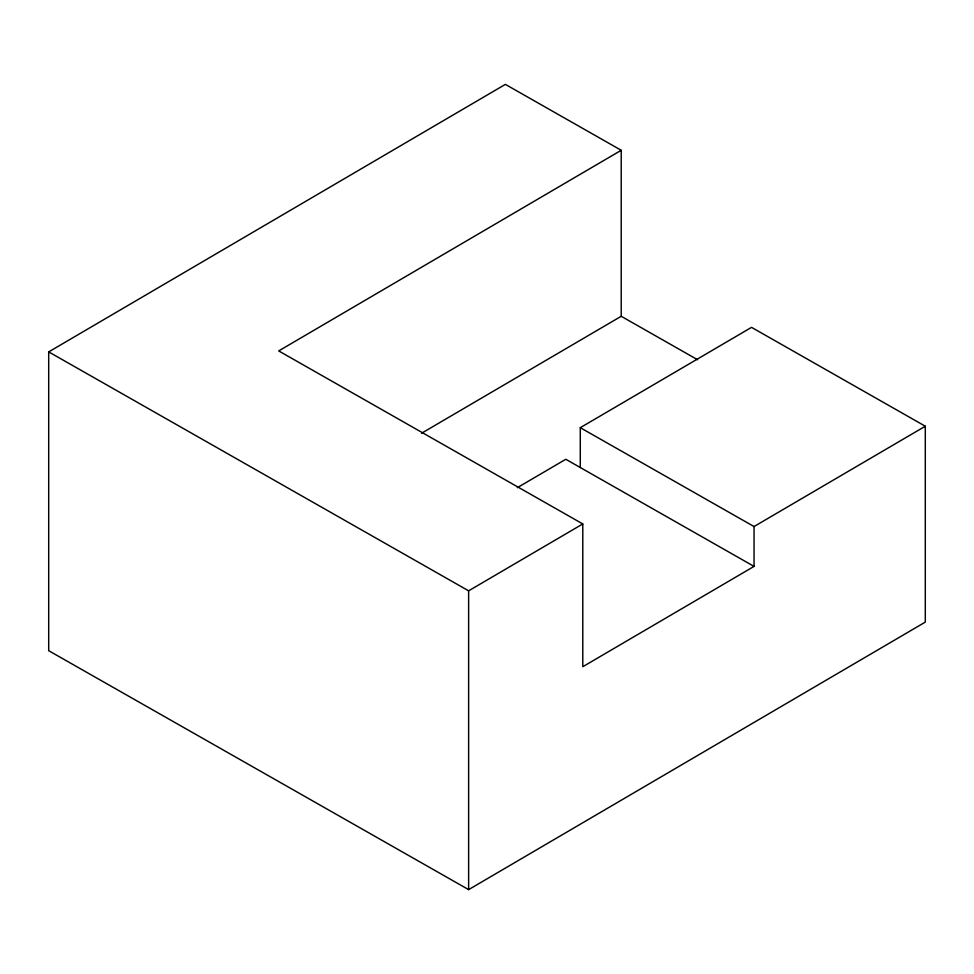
<?xml version="1.0" encoding="UTF-8"?>
<svg xmlns="http://www.w3.org/2000/svg" width="974" height="974" viewBox="0 0 974 974"><rect width="100%" height="100%" fill="white"/><g stroke="black" fill="none" stroke-linecap="round" stroke-linejoin="round"><path stroke-width="1.46" d="M580.285 467.52L580.285 427.683L751.538 327.361L925.3 426.222L925.3 622.106L468.628 889.627L48.7 650.693L48.7 351.894L505.372 84.373L621.217 150.288L621.217 316.282L421.511 433.272M621.217 150.288L278.71 350.92L582.793 523.951L582.793 666.715L754.046 566.393L754.046 526.544L925.3 426.222M517.316 487.682L565.809 459.278L754.046 566.393M468.628 889.627L468.628 590.828L582.793 523.951M621.217 316.282L697.567 359.723M580.285 427.683L754.046 526.544M48.7 351.894L468.628 590.828"/></g></svg>
